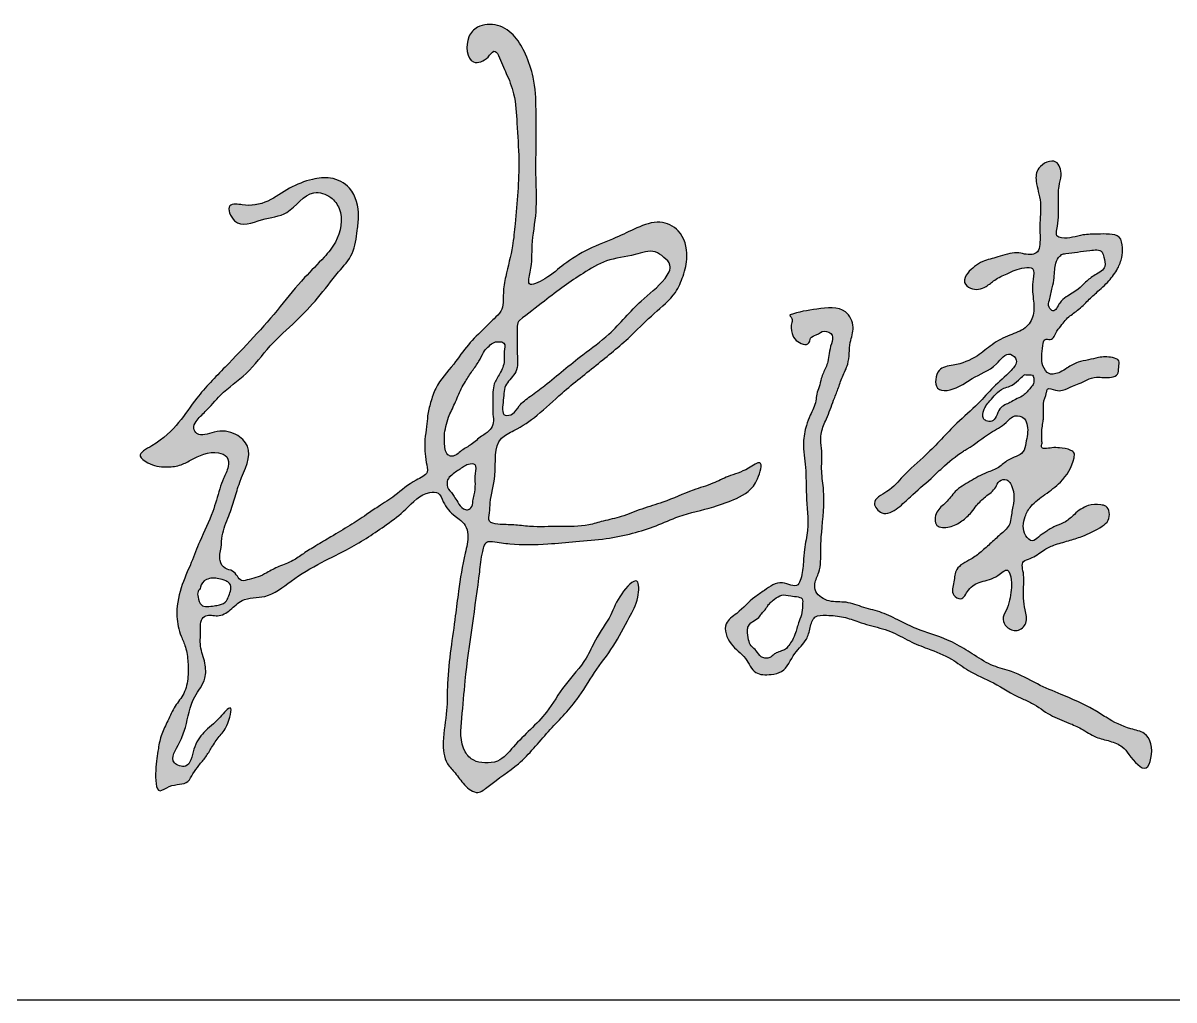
# Model space of a CAD drawing. Extents: x 30064 to 135164, y 17999 to 492668.
# Drawn here: x 110753 to 111712, y 273646 to 274459 of the extents above; entities that cross this region are included whole.
import ezdxf

# ---------------------------------------------------------------- set-up
doc = ezdxf.new("R2010")
doc.units = 0
doc.header["$LTSCALE"] = 1000
doc.header["$MEASUREMENT"] = 0
doc.layers.add('文字和字符', color=7, linetype='Continuous')

msp = doc.modelspace()

# ---------------------------------------------------------------- hatches: boundary and pattern name
at = {"layer": '文字和字符'}
h = msp.add_hatch(color=6, dxfattribs=at)
edge = h.paths.add_edge_path()
edge.add_spline(control_points=[(110935.96, 274307.33), (110936.19, 274307.29), (110961.08, 274308.44), (110973.83, 274322.09), (110992.54, 274328.78), (111010.4, 274331.23), (111029.24, 274321.56), (111033.75, 274301.79), (111031.24, 274283.62), (111029.33, 274266.18), (111013.74, 274249.42), (110999.5, 274229.81), (110980.03, 274209.54), (110958.26, 274190.59), (110941.01, 274166.36), (110919.2, 274152.1), (110907.2, 274136.63), (110898.23, 274128.97), (110894.49, 274121.7), (110899.92, 274113.12), (110914.3, 274120.49), (110929.67, 274118.54), (110947.01, 274102.62), (110934.63, 274081.33), (110929.67, 274062.58), (110924.77, 274047.64), (110918.73, 274034.58), (110918.72, 274021.74), (110915.83, 274012.27), (110920.82, 274004), (110928.17, 274003.41), (110931.57, 273998.6), (110935.31, 273993.37), (110942.28, 273996.1), (110949.26, 273997.24), (110957.37, 274001.66), (110966.58, 274006.81), (110977.69, 274010.3), (110987.17, 274017.51), (110997.88, 274023.96), (111010.86, 274031.71), (111025, 274040.12), (111038.05, 274048.61), (111050.33, 274057.07), (111065.01, 274065.97), (111076.09, 274076.95), (111091.71, 274083.02), (111088.71, 274093.74), (111087.89, 274102.41), (111087.68, 274112.56), (111089.5, 274122.23), (111090.03, 274132.64), (111092.69, 274143.23), (111097.76, 274158.92), (111111.49, 274173.14), (111123.3, 274191.21), (111135.82, 274202.83), (111144.65, 274212), (111153.97, 274219.91), (111152.56, 274233.76), (111155.75, 274251.62), (111161.12, 274270.57), (111164.06, 274303.13), (111167.29, 274337.19), (111164.6, 274373.4), (111163.48, 274397.65), (111157, 274414.23), (111151.97, 274424.59), (111146.81, 274439.55), (111139.65, 274427.69), (111123.52, 274421.96), (111120.96, 274445.62), (111132.6, 274457.51), (111149.44, 274458.69), (111163.82, 274447.94), (111172.65, 274431.92), (111179.67, 274411.47), (111180.6, 274391.19), (111180.46, 274372), (111180.56, 274353.08), (111180.17, 274329.06), (111181.75, 274301.78), (111176.18, 274274.79), (111177.75, 274257.42), (111172.02, 274237.32), (111192.27, 274247.53), (111203.6, 274258.61), (111224.36, 274271.37), (111245.49, 274279.09), (111264.31, 274288.29), (111282.56, 274295.56), (111302.62, 274286.22), (111307.73, 274265.91), (111303.4, 274248.45), (111295.92, 274230.86), (111278.2, 274217.19), (111258.12, 274196.38), (111231.98, 274174.69), (111204.61, 274153.65), (111182.83, 274132.62), (111165.92, 274120.85), (111144, 274111.16), (111148.94, 274083.71), (111142.11, 274063.97), (111142.19, 274051.8), (111139.98, 274042.79), (111151.42, 274040.99), (111161.7, 274041.34), (111179.03, 274038.78), (111199.65, 274040.15), (111220.52, 274039.16), (111237.28, 274044.67), (111252.45, 274047.46), (111268.42, 274054.72), (111289.07, 274060.07), (111308.06, 274069.5), (111326.74, 274074.54), (111341.87, 274082.65), (111353.82, 274085.03), (111370.33, 274097.17), (111364.17, 274071.95), (111349.07, 274063.1), (111325.18, 274054.51), (111302.15, 274049.85), (111280.53, 274039.9), (111260.37, 274033.46), (111237.96, 274028.99), (111214.22, 274027.21), (111187.72, 274024.74), (111163.99, 274024.03), (111148.22, 274026.62), (111138.22, 274027.83), (111134.98, 274015.25), (111131.34, 273979.5), (111122.75, 273930.42), (111119.04, 273881.75), (111116.34, 273856.62), (111127.97, 273844.1), (111138.12, 273842.5), (111151.36, 273843.48), (111166.17, 273862.94), (111188.14, 273880.4), (111203.75, 273908.77), (111221.35, 273926.06), (111230.42, 273947.49), (111243.38, 273964.83), (111248.33, 273981.3), (111266.88, 274001.11), (111265.75, 273976.88), (111256.7, 273962.06), (111245.61, 273939.4), (111228.6, 273918.63), (111213.89, 273892.37), (111190.09, 273869.41), (111168.16, 273841.4), (111146.75, 273828.82), (111131.41, 273815.4), (111119.9, 273824.44), (111114.12, 273834), (111103.84, 273843.86), (111102.28, 273863.48), (111106.9, 273885.14), (111106.23, 273911.25), (111109.43, 273937.44), (111113.06, 273962.92), (111116.25, 273989.54), (111120.05, 274011.98), (111124.65, 274030.14), (111122.05, 274042.28), (111111.49, 274048.79), (111103.73, 274057.23), (111100.38, 274068.51), (111085.07, 274068.38), (111073.59, 274053.97), (111051.87, 274038.02), (111028.62, 274022.63), (111000.61, 274009.5), (110977.56, 273995.83), (110957.82, 273979.08), (110936.62, 273981.13), (110926.54, 273970.03), (110916.26, 273963.54), (110906.6, 273967.32), (110900.78, 273961.38), (110901.71, 273952.03), (110899.92, 273939.92), (110905.41, 273926.78), (110906.17, 273911.05), (110892.97, 273896.04), (110890.16, 273875.87), (110884.24, 273859.37), (110873.38, 273843.15), (110892.92, 273837.08), (110894.44, 273855.82), (110904.17, 273869.66), (110914.75, 273877.09), (110929.34, 273894.93), (110924.13, 273872.88), (110916.71, 273865.17), (110910.6, 273856.13), (110905.77, 273847.73), (110899.8, 273840.95), (110894.92, 273834.35), (110889.95, 273823.61), (110877.58, 273826.3), (110863.6, 273815.02), (110863.61, 273839.69), (110865.56, 273852.38), (110868.27, 273867.1), (110874.33, 273878.22), (110879.33, 273890.12), (110888.53, 273900.56), (110891.08, 273913.86), (110890.91, 273926.88), (110889.43, 273938.5), (110883.85, 273950.37), (110880.04, 273967.07), (110883.98, 273988.47), (110893.31, 274008.32), (110901.15, 274029.88), (110911.37, 274049.47), (110916, 274067.58), (110920.26, 274080.2), (110924.71, 274088.17), (110924.52, 274098.46), (110910.17, 274103.63), (110896.86, 274097.08), (110883.57, 274089.74), (110870.79, 274088.82), (110859.97, 274090.26), (110846.82, 274099.49), (110879.26, 274115.48), (110891.68, 274141.94), (110929.99, 274180.51), (110960.25, 274212.78), (110985.57, 274245.29), (111002.55, 274261.66), (111016.91, 274278.77), (111020.78, 274299.92), (111009.85, 274315.22), (110989.86, 274321.29), (110976.2, 274297.8), (110952.06, 274296.81), (110931.75, 274285.79), (110919.27, 274309.62), (110935.85, 274307.35), (110935.96, 274307.33)], knot_values=[0, 0, 0, 0, 29.830329, 58.917813, 87.403057, 108.106156, 133.178165, 167.21185, 183.493575, 210.674955, 237.313626, 275.867732, 312.375317, 353.761043, 395.875537, 434.582879, 460.669761, 476.274997, 484.417806, 491.620343, 511.676156, 536.924503, 555.692553, 598.362356, 618.348177, 639.189191, 663.45492, 677.063063, 692.317653, 702.959274, 711.943659, 720.14469, 726.927846, 735.80548, 746.57076, 757.657127, 773.391329, 790.76732, 805.441898, 822.594095, 842.866694, 868.323001, 891.127033, 907.573393, 930.634575, 961.258613, 976.688727, 988.002723, 1001.170801, 1014.557807, 1029.617846, 1042.133039, 1057.768168, 1075.005198, 1109.99381, 1138.042246, 1164.89526, 1180.29965, 1191.874738, 1213.241442, 1232.349281, 1268.725268, 1294.322921, 1368.395782, 1410.724556, 1445.044845, 1469.944393, 1480.867815, 1499.328512, 1508.741629, 1526.286567, 1555.649157, 1570.573337, 1593.98259, 1617.984445, 1641.382666, 1669.439815, 1707.291974, 1725.035697, 1749.43332, 1786.029801, 1824.844218, 1863.911625, 1895.042411, 1908.396405, 1926.997455, 1954.733646, 1988.605585, 2022.407336, 2049.221687, 2076.673409, 2100.00089, 2131.565175, 2154.184674, 2175.023051, 2209.537897, 2244.846276, 2295.987218, 2350.394106, 2388.904508, 2420.906973, 2437.842954, 2481.538585, 2513.67034, 2525.068719, 2534.685067, 2544.923321, 2563.314623, 2581.768155, 2615.884833, 2650.046285, 2667.232328, 2688.872495, 2714.057646, 2739.784309, 2777.467879, 2801.534699, 2820.718126, 2846.219989, 2860.698517, 2879.243585, 2912.659008, 2940.608915, 2982.423161, 3010.685784, 3039.178412, 3070.401495, 3105.567192, 3138.040416, 3181.77967, 3202.070017, 3207.318711, 3220.228211, 3244.089956, 3371.102495, 3414.225609, 3453.462193, 3467.26996, 3480.300078, 3495.079726, 3519.973063, 3575.220664, 3613.131208, 3652.775903, 3675.917744, 3710.071084, 3737.577823, 3760.456026, 3779.026476, 3804.406012, 3842.427404, 3879.53793, 3916.903526, 3966.451123, 4017.131972, 4061.072175, 4074.638395, 4092.565028, 4109.947309, 4123.823044, 4149.665691, 4185.989873, 4217.238435, 4257.446297, 4295.790415, 4324.39685, 4369.00823, 4390.680082, 4401.809145, 4417.703641, 4439.204356, 4450.588858, 4460.404255, 4494.065203, 4522.530802, 4573.458554, 4609.521342, 4650.912748, 4685.917862, 4712.736046, 4730.120946, 4746.286022, 4759.95949, 4766.863435, 4776.672561, 4797.16942, 4817.291784, 4834.860476, 4859.323634, 4896.066848, 4914.918931, 4939.065769, 4952.349318, 4974.17708, 4996.946, 5022.500289, 5038.394722, 5059.260572, 5074.696393, 5090.132213, 5102.860644, 5115.363234, 5127.279907, 5137.839505, 5160.110254, 5171.91017, 5195.838718, 5221.384366, 5238.430758, 5255.298426, 5274.238989, 5291.838335, 5311.960699, 5328.55338, 5346.364767, 5359.960569, 5382.934513, 5416.477261, 5448.016954, 5474.30002, 5511.880375, 5539.40652, 5552.058861, 5566.94274, 5578.03298, 5588.729847, 5622.382906, 5636.081831, 5651.985781, 5673.57334, 5685.092373, 5703.046221, 5778.830378, 5827.289368, 5921.873186, 5965.463367, 5998.231583, 6019.778213, 6058.791881, 6074.951846, 6095.085564, 6133.666904, 6164.015928, 6195.290173, 6213.346315, 6227.672688, 6227.672688, 6227.672688, 6227.672688], degree=3, periodic=0)
edge = h.paths.add_edge_path(flags=16)
edge.add_spline(control_points=[(111144.59, 274192.31), (111144.49, 274192.25), (111135.7, 274184.92), (111133.28, 274176.78), (111127.01, 274168.93), (111122.31, 274161.34), (111117, 274152.45), (111113.21, 274142.12), (111107.86, 274132.04), (111105.3, 274122.98), (111104.05, 274115.88), (111104.16, 274109.51), (111104.61, 274104.13), (111106.14, 274099.25), (111112.48, 274097.12), (111118.42, 274103.47), (111127.24, 274107.68), (111134.25, 274114.83), (111142.3, 274118.9), (111145.59, 274126.11), (111144.07, 274134.46), (111144.92, 274145.09), (111144.05, 274157.45), (111150.87, 274167.04), (111154.83, 274176.38), (111153.42, 274184.56), (111155.49, 274192.65), (111149.62, 274194.06), (111144.64, 274192.34), (111144.59, 274192.31)], knot_values=[0, 0, 0, 0, 15.16178, 26.885115, 40.319645, 54.966413, 64.568744, 83.231373, 100.644648, 111.873825, 122.261764, 130.597594, 138.137919, 145.255344, 149.904189, 163.057972, 176.277051, 191.533217, 204.002706, 212.709306, 222.244258, 238.518955, 257.638434, 271.136509, 286.704711, 297.422187, 307.353728, 313.519692, 320.456367, 320.456367, 320.456367, 320.456367], degree=3, periodic=0)
edge = h.paths.add_edge_path(flags=16)
edge.add_spline(control_points=[(111166.68, 274211.18), (111166.91, 274211.35), (111188.35, 274228.08), (111202.88, 274239.14), (111220.52, 274251.01), (111239.35, 274262.73), (111260.1, 274264.11), (111277.54, 274270.94), (111286.8, 274263.99), (111294.54, 274256.57), (111284.85, 274240.17), (111264.53, 274226.4), (111244.83, 274200.87), (111221.14, 274184.2), (111203.47, 274169.85), (111189.2, 274157.97), (111176.64, 274148.62), (111166.57, 274141.56), (111162.62, 274133.17), (111151.05, 274130.25), (111153.8, 274146.34), (111153.66, 274158.35), (111166.22, 274168.07), (111164.66, 274181.47), (111164.76, 274192.69), (111165.26, 274200.89), (111164.28, 274206.6), (111166.64, 274211.14), (111166.68, 274211.18)], knot_values=[0, 0, 0, 0, 36.430419, 65.187197, 91.419752, 121.899033, 155.898168, 179.129599, 191.187594, 202.563458, 218.937757, 256.902618, 310.337733, 348.658026, 377.380118, 405.122206, 425.745844, 443.117225, 454.890005, 463.601594, 481.231921, 499.962837, 517.902498, 538.606138, 551.160941, 565.957672, 570.889886, 577.866804, 577.866804, 577.866804, 577.866804], degree=3, periodic=0)
edge = h.paths.add_edge_path(flags=16)
edge.add_spline(control_points=[(111106.53, 274076.08), (111106.52, 274076.2), (111112.4, 274085.81), (111118.84, 274088.3), (111124.08, 274091.77), (111131.89, 274092.21), (111129.27, 274082.64), (111130.38, 274075.09), (111129.35, 274067.16), (111127.75, 274060.73), (111127.46, 274055.4), (111123.37, 274053.07), (111118.52, 274054.5), (111115.7, 274059.61), (111112.55, 274064.14), (111109.6, 274069), (111105.92, 274071.13), (111106.54, 274076.06), (111106.53, 274076.08)], knot_values=[0, 0, 0, 0, 13.966431, 26.642221, 32.867363, 40.668687, 50.865474, 62.813241, 75.541774, 82.709236, 91.158043, 95.563358, 100.25464, 110.515602, 118.401257, 123.681007, 133.675528, 136.491121, 136.491121, 136.491121, 136.491121], degree=3, periodic=0)
edge = h.paths.add_edge_path(flags=16)
edge.add_spline(control_points=[(110901.1, 273989.15), (110901.11, 273989.23), (110906.64, 273998.74), (110915.1, 273996.43), (110921.5, 273994.91), (110926.21, 273992.31), (110926.91, 273986.77), (110924.64, 273982.36), (110923.09, 273976.72), (110917.65, 273974.29), (110910.74, 273973.43), (110901.25, 273971.6), (110899.22, 273980.34), (110898.2, 273984.86), (110901.1, 273989.1), (110901.1, 273989.15)], knot_values=[0, 0, 0, 0, 11.122688, 25.410392, 33.76565, 39.259742, 46.34399, 54.032835, 60.099225, 69.754386, 75.753906, 90.734986, 100.54138, 106.793197, 112.698594, 112.698594, 112.698594, 112.698594], degree=3, periodic=0)
h = msp.add_hatch(color=6, dxfattribs=at)
edge = h.paths.add_edge_path()
edge.add_spline(control_points=[(111539.8, 274250.6), (111539.91, 274250.73), (111552.44, 274262.29), (111565.51, 274263.32), (111579.68, 274269.57), (111590.7, 274264.73), (111598.97, 274267.94), (111600.55, 274277.75), (111599.12, 274290.99), (111601.36, 274306.03), (111598.69, 274318.32), (111596.2, 274327.61), (111597.04, 274339.98), (111614.59, 274347.6), (111618.77, 274332.29), (111614.98, 274321.95), (111615.44, 274310.03), (111615.67, 274297.83), (111614.69, 274289.1), (111612.84, 274281.22), (111623.26, 274278.28), (111633.54, 274282.94), (111647.23, 274282.86), (111656.97, 274283.35), (111667.49, 274281.74), (111668.75, 274271.77), (111668.55, 274263.04), (111664.51, 274253.34), (111657.31, 274243.37), (111647.78, 274235.05), (111638.69, 274226.61), (111630.94, 274218.67), (111622.59, 274213.8), (111618.21, 274207.26), (111613.34, 274202.39), (111610.85, 274193.85), (111602.92, 274196.63), (111602.19, 274184.96), (111599.8, 274176.37), (111607.16, 274164.76), (111616.42, 274167.6), (111623.55, 274172.1), (111631.06, 274176.9), (111640.24, 274178.06), (111649.69, 274180.81), (111657.88, 274181.2), (111666.9, 274178.42), (111665.08, 274171.97), (111665.82, 274165.72), (111656.83, 274162.52), (111648.44, 274164.89), (111639.26, 274162.06), (111633.17, 274158.41), (111626.07, 274156.45), (111619.79, 274152.69), (111613.02, 274152.3), (111606.25, 274155.86), (111605.07, 274148.51), (111602.46, 274143.51), (111602.94, 274136.16), (111602.99, 274130.87), (111602.48, 274125.38), (111601.31, 274120.41), (111601.66, 274115.48), (111601.45, 274111.42), (111601.86, 274108.48), (111599.91, 274103.39), (111609.98, 274105.55), (111617.01, 274105.11), (111623.82, 274104.39), (111629.09, 274100.95), (111627.25, 274089.76), (111619.42, 274077.38), (111604.56, 274066.44), (111592.95, 274058.41), (111586.12, 274046.34), (111584.8, 274034.62), (111593.43, 274025.84), (111599.17, 274031.53), (111605.12, 274035.43), (111612.48, 274040.42), (111621.78, 274042.91), (111629.39, 274050.88), (111638.83, 274057.97), (111648.52, 274058.09), (111657.83, 274056.56), (111658.87, 274045.08), (111648.57, 274037.3), (111637.17, 274032.02), (111623.37, 274027.43), (111612.36, 274024.82), (111601.62, 274019.54), (111594.78, 274013.31), (111583.36, 274010.94), (111587.3, 273999.18), (111585.92, 273986.6), (111586.39, 273973.06), (111590.54, 273959.3), (111581.21, 273951.19), (111572.22, 273954.91), (111567.92, 273962.63), (111573.77, 273972.64), (111576.01, 273984.1), (111576.46, 273994.58), (111573.86, 274006.8), (111562.77, 273995.98), (111551.79, 273994.45), (111540.2, 273988.96), (111535.72, 273976.99), (111525.28, 273983.23), (111528.89, 273993.43), (111529.17, 274006.08), (111541.72, 274011.47), (111551.17, 274018.53), (111559.51, 274026.17), (111567.57, 274033.47), (111575.19, 274040.08), (111576.03, 274049.63), (111578.08, 274058.32), (111578.46, 274067.92), (111576.19, 274074.65), (111572.23, 274079.68), (111565.37, 274078.05), (111562.88, 274070.05), (111554.56, 274064.97), (111547.75, 274058.09), (111542.38, 274050.38), (111534.95, 274043.65), (111525.79, 274038.67), (111511.55, 274038.09), (111512.84, 274053.03), (111522.39, 274059.2), (111529.4, 274070.13), (111542.07, 274077.4), (111553.89, 274084.38), (111565.96, 274087.9), (111573.68, 274096.8), (111586.28, 274098.66), (111588.65, 274111.6), (111590.75, 274120.75), (111587.46, 274130.52), (111578, 274133.38), (111570.51, 274123.83), (111556.14, 274116.83), (111545.12, 274107.48), (111530.69, 274099.15), (111520.82, 274090.6), (111506.9, 274077.24), (111494.02, 274066.43), (111482.56, 274055.1), (111469.26, 274046.99), (111458.02, 274061.25), (111475.78, 274069.06), (111486.82, 274083.55), (111508.42, 274101.19), (111527.12, 274123.25), (111547.44, 274140.23), (111561.58, 274156.52), (111573, 274165.85), (111582.86, 274177.29), (111572.85, 274186.81), (111561.7, 274169.94), (111545.86, 274165.41), (111532.57, 274154.78), (111511.19, 274148.99), (111513.34, 274172.25), (111531.36, 274173.7), (111546.57, 274179.69), (111560.12, 274191.76), (111573.71, 274199.07), (111587.99, 274203.26), (111595.99, 274215.5), (111594.21, 274230.35), (111593.06, 274241.68), (111596.19, 274255.63), (111583.1, 274255.1), (111573.92, 274250.55), (111562.6, 274245.74), (111554.49, 274237.85), (111544.09, 274235.91), (111534.59, 274241.97), (111539.74, 274250.53), (111539.8, 274250.6)], knot_values=[0, 0, 0, 0, 21.814226, 40.014518, 62.705103, 80.181203, 87.059593, 95.960741, 117.525979, 144.48919, 157.446323, 169.514731, 184.787555, 205.834293, 221.965238, 235.360358, 252.742704, 270.71375, 285.202589, 292.391017, 298.294038, 323.168932, 339.890762, 353.677583, 365.620364, 378.129251, 389.526685, 402.989381, 420.611403, 440.531037, 455.37129, 472.336878, 486.5792, 494.822314, 504.352288, 516.704907, 522.699181, 530.27695, 553.639261, 565.149337, 577.864888, 587.528817, 601.603428, 613.797645, 625.753182, 641.937729, 649.9788, 657.766267, 665.645468, 673.686615, 691.069983, 702.267642, 712.223711, 720.551303, 732.907569, 741.299569, 750.370401, 754.159277, 767.819998, 775.008381, 783.993926, 790.014194, 797.893351, 805.081778, 810.473088, 814.666318, 817.720913, 829.769177, 838.760629, 852.283854, 856.964277, 862.355586, 894.641394, 917.573479, 938.655869, 952.338385, 974.413595, 984.091028, 992.098792, 1002.565424, 1015.429981, 1028.359865, 1041.617731, 1060.692449, 1075.149999, 1081.330321, 1097.650211, 1107.252151, 1133.82575, 1149.932866, 1167.658992, 1180.945792, 1198.851742, 1207.212315, 1222.48382, 1236.906949, 1263.262694, 1278.557776, 1291.815576, 1304.435541, 1313.922398, 1324.654884, 1349.142625, 1361.020488, 1372.838601, 1385.371679, 1406.33795, 1423.525104, 1437.340436, 1446.079862, 1461.351368, 1476.168885, 1496.200813, 1510.803882, 1526.560496, 1542.662576, 1557.114579, 1565.766985, 1581.249459, 1594.824166, 1604.755407, 1610.756543, 1619.414177, 1627.419657, 1643.634371, 1658.03725, 1667.713087, 1682.728431, 1698.677316, 1713.209272, 1728.480822, 1743.495369, 1760.340716, 1781.062409, 1803.083586, 1817.90876, 1831.829559, 1851.204785, 1861.937228, 1882.369986, 1890.726834, 1902.273459, 1915.005119, 1936.427946, 1969.389218, 1974.338724, 2005.754245, 2023.168452, 2055.026844, 2074.268902, 2093.867831, 2107.78631, 2127.599717, 2153.412209, 2189.440129, 2240.453356, 2274.08225, 2299.89394, 2328.106323, 2341.387876, 2350.989816, 2370.530551, 2403.28468, 2421.19063, 2445.869309, 2466.302067, 2483.491087, 2513.600141, 2534.81948, 2557.988589, 2577.732832, 2594.915337, 2613.696208, 2636.660478, 2648.798069, 2658.352665, 2679.53953, 2695.582632, 2708.030864, 2726.091721, 2735.787779, 2747.159611, 2747.159611, 2747.159611, 2747.159611], degree=3, periodic=0)
edge = h.paths.add_edge_path(flags=16)
edge.add_spline(control_points=[(111586.5, 274165.67), (111586.46, 274165.62), (111580.55, 274159.91), (111576.46, 274156.35), (111568.57, 274154.83), (111563.25, 274149.97), (111558.72, 274144.75), (111555.07, 274140.49), (111552.73, 274135.79), (111551.43, 274130.28), (111555.51, 274127.08), (111560.37, 274126.5), (111564.18, 274131.57), (111565.58, 274137.44), (111570.5, 274140.96), (111575.31, 274142.69), (111579.74, 274145.82), (111586.4, 274147.95), (111590.32, 274153.33), (111594.57, 274157.56), (111595.26, 274161.7), (111593.92, 274166.59), (111590.32, 274165.86), (111586.52, 274165.69), (111586.5, 274165.67)], knot_values=[0, 0, 0, 0, 8.439041, 20.62857, 28.097042, 39.877603, 49.765051, 57.178901, 62.854461, 72.258155, 76.58164, 82.950578, 90.312624, 100.188639, 107.6845, 114.090351, 121.535477, 130.11106, 142.317774, 148.462757, 154.387511, 159.526625, 165.895648, 169.459976, 169.459976, 169.459976, 169.459976], degree=3, periodic=0)
edge = h.paths.add_edge_path(flags=16)
edge.add_spline(control_points=[(111616.56, 274264.66), (111616.51, 274264.61), (111612.47, 274258.6), (111612.3, 274253.1), (111611.85, 274245.96), (111610.07, 274237.61), (111608.34, 274229.67), (111606.19, 274222.49), (111612.34, 274216.66), (111615.81, 274226.37), (111622.68, 274231.65), (111631.32, 274235.96), (111638.16, 274243.69), (111645.65, 274249.17), (111655.87, 274254.51), (111653.28, 274262.65), (111651.68, 274270.53), (111636.81, 274269.2), (111626.54, 274266.56), (111618.66, 274266.84), (111616.58, 274264.67), (111616.56, 274264.66)], knot_values=[0, 0, 0, 0, 9.334311, 17.140719, 26.361451, 38.018579, 52.789195, 61.01517, 67.124154, 79.068588, 89.242621, 105.885881, 117.802758, 131.460083, 146.451071, 157.202444, 163.309657, 177.435607, 205.630785, 210.588468, 213.165382, 213.165382, 213.165382, 213.165382], degree=3, periodic=0)
h = msp.add_hatch(color=6, dxfattribs=at)
edge = h.paths.add_edge_path()
edge.add_spline(control_points=[(111392.04, 274215.84), (111392.27, 274215.92), (111417.27, 274221.82), (111436.97, 274223.66), (111446.66, 274205.73), (111440.44, 274191.3), (111441.94, 274176.6), (111435.21, 274164.51), (111432.07, 274154.27), (111427.27, 274142.73), (111423.78, 274132.47), (111418.85, 274121.98), (111416.74, 274112.68), (111419.01, 274099.97), (111417.46, 274085.84), (111421.5, 274063.5), (111418.57, 274041.36), (111417.11, 274018.77), (111417.94, 274003.81), (111412.05, 273993.38), (111413.11, 273982.7), (111424.77, 273976.01), (111439.13, 273977.7), (111453.37, 273971.79), (111468.88, 273968.44), (111482.93, 273961.19), (111500.63, 273952.36), (111517.52, 273948.14), (111533.47, 273940.04), (111545.71, 273932.17), (111560.16, 273923.01), (111579.25, 273919.02), (111596.95, 273908.36), (111620.17, 273898.87), (111639.82, 273890.59), (111657.92, 273878.73), (111671.56, 273871.59), (111691.28, 273868.11), (111694.84, 273851.47), (111687.53, 273832.78), (111675.38, 273847.9), (111668.52, 273857.37), (111657.93, 273861.37), (111645.74, 273863.8), (111635.33, 273871.24), (111622.41, 273876.86), (111607.61, 273882.07), (111595.99, 273891.97), (111578.97, 273898.51), (111562.67, 273909.75), (111541.77, 273917.78), (111525.53, 273930.93), (111508.04, 273937.27), (111490.74, 273944.07), (111475.65, 273953.24), (111460.71, 273956.58), (111447.8, 273960.52), (111436.09, 273964.93), (111424.34, 273965.78), (111411.28, 273966.03), (111408.62, 273955), (111405.89, 273943.83), (111394.07, 273934.22), (111388.83, 273918.64), (111375, 273916.07), (111361.34, 273915.89), (111355.46, 273932.05), (111341.53, 273939.85), (111334.98, 273958.69), (111350.46, 273968.71), (111359.48, 273979.2), (111372.45, 273987.37), (111383.45, 273996.44), (111397.86, 273987.48), (111402.2, 273999.22), (111402.92, 274008.67), (111403.87, 274022.41), (111407.98, 274040.71), (111404.96, 274063.7), (111405.55, 274088.05), (111402.07, 274107.37), (111404.72, 274122.13), (111408.92, 274133.48), (111413.63, 274141.69), (111413.84, 274150.11), (111416.53, 274156.03), (111417.76, 274163.82), (111421.15, 274170.48), (111423.92, 274177.3), (111424.18, 274184.22), (111426.11, 274191.09), (111428.86, 274199.54), (111419.9, 274203.82), (111414.75, 274198.91), (111408.37, 274197.46), (111408.14, 274188.91), (111396.51, 274193.04), (111393.07, 274200.86), (111392.88, 274207.88), (111393.94, 274212.47), (111392, 274215.83), (111392.04, 274215.84)], knot_values=[0, 0, 0, 0, 31.567408, 64.804615, 84.514899, 102.449572, 127.665217, 143.393176, 158.761139, 172.306084, 195.386314, 203.777391, 220.63047, 233.896682, 257.032253, 279.176201, 327.700844, 348.661996, 374.096735, 388.033075, 396.915328, 415.877792, 435.250381, 456.66983, 478.431065, 501.305126, 522.015154, 560.722472, 573.046245, 596.2976, 621.456877, 643.421109, 676.452722, 706.559804, 747.979879, 764.804525, 796.369237, 812.756663, 842.42195, 854.740888, 879.873646, 891.588111, 907.370515, 923.988969, 943.623296, 959.405623, 982.733778, 1008.381509, 1021.700495, 1058.208083, 1090.24983, 1114.093944, 1144.201026, 1166.925646, 1191.573171, 1217.002209, 1229.971469, 1248.063792, 1268.029249, 1281.440462, 1294.753802, 1308.690116, 1329.858381, 1355.865323, 1368.43417, 1386.209945, 1406.30905, 1430.06276, 1453.845898, 1470.989804, 1499.087867, 1512.54167, 1535.266273, 1553.042048, 1560.571233, 1580.172383, 1594.917168, 1617.197884, 1657.975453, 1689.943564, 1718.67234, 1738.776712, 1751.36341, 1769.195262, 1777.025624, 1785.794542, 1795.901638, 1809.568461, 1816.675984, 1826.397683, 1837.686133, 1847.881877, 1857.816128, 1868.115168, 1875.917125, 1881.585263, 1896.597226, 1905.82176, 1918.671785, 1923.218896, 1927.782629, 1927.782629, 1927.782629, 1927.782629], degree=3, periodic=0)
edge = h.paths.add_edge_path(flags=17)
edge.add_spline(control_points=[(111362.29, 273961.43), (111362.23, 273961.39), (111356.56, 273957.74), (111356.47, 273951.77), (111356.89, 273946.06), (111359.13, 273939.72), (111364.39, 273936.49), (111366.64, 273931.37), (111370.87, 273929.93), (111374.67, 273929.88), (111377.55, 273932.32), (111380.75, 273934.88), (111384.47, 273935.83), (111388.5, 273937.31), (111391.01, 273940.98), (111394.37, 273945.2), (111397.03, 273952.17), (111398.97, 273960.04), (111402.48, 273968.09), (111402.12, 273973.99), (111402.89, 273981.45), (111392.82, 273981.12), (111385.15, 273983.67), (111379.48, 273979.44), (111375.41, 273976.4), (111372.86, 273972.88), (111370.76, 273969.46), (111367.88, 273967.26), (111366.63, 273963.79), (111362.35, 273961.47), (111362.29, 273961.43)], knot_values=[0, 0, 0, 0, 9.663903, 14.696519, 25.589324, 33.287033, 41.448102, 50.312117, 54.669885, 59.317586, 65.471876, 69.610934, 76.339168, 81.250991, 86.994431, 94.228062, 103.814692, 117.550507, 128.275999, 139.362893, 142.658643, 157.109971, 167.517587, 177.222957, 183.783609, 188.977779, 195.04957, 200.641099, 203.083872, 211.139425, 211.139425, 211.139425, 211.139425], degree=3, periodic=0)

# ---------------------------------------------------------------- linework, layer by layer
msp.add_line((105180.82, 273645.53), (113180.82, 273645.53))
at = {"layer": '文字和字符', "color": 6}
for points, start_tangent, end_tangent in [([(110935.96, 274307.33), (110957.22, 274310.52), (110975.29, 274321.14), (110994.42, 274328.58), (111009.3, 274329.64), (111025.25, 274321.14), (111032.69, 274297.77), (111031.63, 274286.09), (111027.38, 274266.97), (111016.06, 274251.46), (110998.67, 274229.79), (110980.6, 274210.67), (110959.22, 274189.88), (110939.15, 274167.11), (110917.89, 274149.05), (110905.13, 274135.24), (110897.49, 274126.99), (110895.56, 274121.45), (110898.18, 274116.97), (110912.57, 274118.25), (110930.64, 274116.12), (110940.21, 274106.56), (110933.88, 274076.47), (110929.57, 274062.73), (110924.76, 274048.5), (110919.23, 274031.91), (110918.25, 274022.15), (110917.43, 274011.19), (110921.75, 274004.85), (110927.81, 274002.55), (110931.84, 273998.23), (110935.3, 273994.78), (110941.64, 273995.64), (110949.13, 273997.66), (110956.33, 274001.11), (110966.42, 274006.29), (110977.94, 274011.19), (110986.78, 274016.99), (110997.25, 274023.57), (111009.79, 274031.07), (111025.48, 274040.56), (111039.27, 274049.5), (111049.11, 274056.11), (111062.94, 274065.32), (111080.81, 274078.28), (111089.74, 274084.9), (111089.13, 274093.03), (111088, 274102.46), (111088, 274112.1), (111089.35, 274122.87), (111090.25, 274131.85), (111092.72, 274142.84), (111096.98, 274154.51), (111111.91, 274174.83), (111124.12, 274190.94), (111137.62, 274204.81), (111145.53, 274212.59), (111151.19, 274218.72), (111153.27, 274233.98), (111155.2, 274247.62), (111160.88, 274273.21), (111163.02, 274291.53), (111166.1, 274344.82), (111164.62, 274375.29), (111161.76, 274399.85), (111155.7, 274416.75), (111152.5, 274423.94), (111145.31, 274435.13), (111140.51, 274430.33), (111128.51, 274426.34), (111124.51, 274447.12), (111131.71, 274455.11), (111148.5, 274456.71), (111162.9, 274447.12), (111171.7, 274432.73), (111178.09, 274413.55), (111180.49, 274386.38), (111180.49, 274373.59), (111180.49, 274356.01), (111180.49, 274329.64), (111180.49, 274301.66), (111177.29, 274273.69), (111175.7, 274251.32), (111174.9, 274241.72), (111187.69, 274245.72), (111203.68, 274257.71), (111224.48, 274270.5), (111246.87, 274280.09), (111264.46, 274288.08), (111283.66, 274292.87), (111298.85, 274285.68), (111306.05, 274264.1), (111302.85, 274248.12), (111296.45, 274234.53), (111278.86, 274216.95), (111260.46, 274199.37), (111232.47, 274175.39), (111202.09, 274150.62), (111181.29, 274132.24), (111162.1, 274119.45), (111151.7, 274113.06), (111146.24, 274082.04), (111142.38, 274059.21), (111141.75, 274051.02), (111141.75, 274044.09), (111148.68, 274041.57), (111161.92, 274040.94), (111175.16, 274039.68), (111199.75, 274039.68), (111224.33, 274040.94), (111236.31, 274044.09), (111251.44, 274047.87), (111268.46, 274054.17), (111286.11, 274059.84), (111311.33, 274069.92), (111327.72, 274075.59), (111340.33, 274081.26), (111357.35, 274088.19), (111366.81, 274092.6), (111364.92, 274079.37), (111347.26, 274062.99), (111328.35, 274056.06), (111299.35, 274047.87), (111280.44, 274040.31), (111260.9, 274034.01), (111238.83, 274029.6), (111213.62, 274027.08), (111190.29, 274025.19), (111158.77, 274025.19), (111144.27, 274027.08), (111140.49, 274027.08), (111136.08, 274018.89), (111133.55, 274001.88), (111121.55, 273911.14), (111118.74, 273880.19), (111121.55, 273852.06), (111128.59, 273845.02), (111137.74, 273842.91), (111148.3, 273844.32), (111161.67, 273856.28), (111189.12, 273885.12), (111204.6, 273907.62), (111222.2, 273930.13), (111229.94, 273944.9), (111242.61, 273966.01), (111251.76, 273983.59), (111264.43, 273994.14), (111265.13, 273980.78), (111258.1, 273963.9), (111244.72, 273939.98), (111229.24, 273918.18), (111214.46, 273895.67), (111190.79, 273868.93), (111165.89, 273842.21), (111140.55, 273823.22), (111132.11, 273818.3), (111120.85, 273824.63), (111113.1, 273834.47), (111106.77, 273842.21), (111103.25, 273860.5), (111106.07, 273886.52), (111106.77, 273909.03), (111109.59, 273937.87), (111113.28, 273965.25), (111115.92, 273985.7), (111121.55, 274017.35), (111123.66, 274032.83), (111121.55, 274040.56), (111113.1, 274048.3), (111103.25, 274060.26), (111099.03, 274067.29), (111091.99, 274068), (111072.17, 274054.01), (111056.09, 274041.27), (111025.12, 274021.57), (111001.99, 274009.72), (110976.56, 273994.14), (110954.74, 273981.48), (110935.74, 273977.96), (110925.88, 273970.23), (110915.32, 273965.3), (110905.47, 273965.3), (110901.95, 273961.78), (110901.25, 273954.75), (110901.25, 273939.98), (110904.77, 273925.91), (110904.77, 273913.25), (110896.32, 273897.78), (110888.58, 273872.46), (110883.65, 273859.79), (110879.43, 273842.91), (110888.58, 273840.1), (110895.62, 273854.17), (110904.06, 273868.24), (110917.44, 273880.9), (110925.88, 273888.63), (110923.07, 273873.86), (110916.73, 273864.72), (110910.4, 273855.57), (110905.47, 273847.84), (110899.84, 273840.8), (110894.91, 273833.77), (110890.69, 273827.44), (110875.21, 273823.22), (110867.46, 273819.7), (110863.94, 273836.58), (110866.06, 273854.87), (110868.87, 273866.83), (110873.93, 273877.88), (110880.13, 273890.04), (110887.17, 273900.59), (110890.69, 273914.66), (110890.69, 273926.62), (110888.58, 273939.28), (110885.06, 273948.42), (110881.54, 273964.6), (110885.06, 273988.51), (110893.51, 274009.61), (110900.54, 274027.2), (110911.36, 274052.03), (110917.22, 274070.98), (110920.31, 274079.56), (110924.12, 274089.58), (110923.08, 274097.51), (110916.19, 274100.95), (110892.74, 274094.75), (110883.78, 274090.62), (110872.4, 274089.24), (110857.23, 274092.69), (110851.02, 274098.2), (110860.68, 274106.81), (110898.12, 274146.57), (110921.7, 274172.33), (110967.61, 274222.71), (110987.8, 274246.78), (111004.11, 274263.85), (111013.43, 274276.27), (111016.54, 274304.22), (111009.55, 274313.53), (110995.57, 274317.41), (110973.04, 274301.11), (110952.07, 274294.9), (110929.55, 274294.12), (110925.66, 274306.54), (110935.96, 274307.33)], (0.984905, -0.173097), (0.984905, -0.173097)), ([(111539.8, 274250.6), (111552.33, 274260.09), (111564.85, 274263.98), (111580.84, 274267.43), (111593.36, 274266.14), (111597.85, 274268.24), (111599.84, 274274.34), (111599.84, 274289.88), (111600.28, 274309.31), (111598.58, 274318.49), (111596.82, 274327.01), (111598.98, 274337.8), (111613.23, 274342.98), (111617.55, 274332.19), (111615.83, 274322.69), (111615.39, 274310.17), (111615.39, 274297.22), (111614.1, 274286.86), (111614.1, 274281.68), (111617.99, 274279.95), (111635.76, 274282.26), (111647.79, 274282.97), (111657.73, 274282.97), (111665.94, 274280.38), (111668.53, 274271.75), (111668.1, 274263.55), (111664.64, 274254.48), (111657.3, 274244.12), (111646.93, 274234.19), (111639.11, 274226.89), (111630.08, 274218.65), (111621.99, 274212.33), (111618.29, 274207.69), (111614.1, 274202.25), (111608.48, 274195.34), (111604.16, 274195.34), (111602.44, 274190.16), (111602.44, 274173.32), (111607.62, 274166.85), (111616.69, 274168.14), (111622.74, 274171.6), (111631.69, 274176.37), (111640.26, 274178.3), (111648.66, 274180.23), (111660.32, 274180.23), (111665.5, 274177.64), (111665.5, 274172.03), (111664.64, 274166.42), (111659.46, 274163.83), (111646.93, 274163.83), (111639.15, 274161.67), (111632.7, 274158.53), (111627.06, 274156.49), (111618.85, 274153.03), (111612.8, 274153.03), (111606.32, 274153.9), (111605.46, 274151.31), (111602.87, 274141.81), (111602.87, 274136.63), (111602.87, 274130.15), (111602.44, 274125.84), (111601.57, 274120.23), (111601.57, 274115.05), (111601.57, 274111.16), (111601.57, 274108.14), (111601.14, 274105.98), (111609.78, 274105.12), (111616.26, 274105.12), (111625.76, 274102.96), (111628.35, 274100.8), (111628.35, 274096.91), (111616.97, 274076.62), (111604.12, 274066.23), (111592.5, 274056.44), (111587.6, 274047.89), (111588.22, 274031.99), (111593.72, 274027.71), (111598.62, 274030.77), (111604.72, 274035.2), (111612.69, 274039.94), (111621.25, 274043.61), (111628.6, 274049.72), (111640.22, 274057.06), (111650.62, 274057.67), (111654.9, 274056.44), (111656.74, 274044.83), (111651.84, 274039.94), (111634.71, 274031.38), (111623.7, 274027.71), (111611.47, 274024.04), (111602.9, 274019.76), (111591.89, 274013.03), (111586.38, 274010.59), (111586.38, 273999.58), (111586.38, 273989.19), (111587.6, 273970.24), (111588.22, 273959.23), (111580.87, 273953.12), (111572.31, 273956.17), (111569.25, 273962.29), (111571.7, 273969.62), (111575.98, 273986.74), (111575.98, 273995.3), (111572.92, 274003.25), (111564.97, 273998.97), (111550.9, 273993.47), (111540.5, 273986.74), (111533.77, 273979.41), (111528.26, 273982.46), (111528.26, 273993.47), (111530.71, 274003.86), (111542.33, 274012.42), (111550.9, 274018.54), (111559.4, 274026.06), (111568.03, 274033.82), (111574.76, 274041.77), (111575.98, 274047.89), (111577.82, 274058.89), (111577.82, 274068.67), (111575.37, 274075.4), (111572.31, 274078.46), (111566.19, 274077.23), (111563.13, 274072.34), (111554.57, 274064.39), (111547.23, 274057.06), (111542.94, 274051.55), (111534.99, 274044.22), (111524.59, 274039.33), (111514.19, 274040.55), (111514.19, 274051.55), (111521.53, 274059.5), (111529.48, 274068.67), (111541.72, 274077.23), (111555.79, 274084.57), (111565.58, 274088.85), (111573.53, 274094.96), (111585.77, 274101.69), (111588.22, 274109.03), (111589.44, 274123.7), (111586.99, 274129.2), (111579.04, 274131.65), (111571.7, 274126.15), (111558.85, 274117.59), (111539.27, 274104.14), (111536.21, 274102.3), (111518.47, 274088.24), (111509.29, 274079.68), (111492.16, 274064.39), (111481.76, 274055.22), (111468.3, 274050.94), (111462.18, 274058.89), (111472.58, 274068.67), (111486.04, 274081.51), (111505.01, 274099.24), (111530.71, 274125.53), (111548.45, 274142.04), (111561.3, 274155.49), (111575.98, 274169.56), (111580.26, 274178.12), (111575.37, 274183.01), (111563.74, 274175.06), (111543.55, 274162.83), (111532.54, 274156.11), (111514.8, 274154.88), (111516.02, 274169.56), (111527.65, 274173.84), (111547.84, 274181.78), (111560.07, 274190.96), (111574.76, 274198.9), (111587.6, 274205.02), (111594.33, 274215.41), (111594.41, 274228.95), (111594.2, 274245.49), (111593.82, 274254.23), (111586.98, 274254.99), (111572.53, 274250.05), (111562.26, 274244.73), (111555.04, 274239.41), (111542.11, 274237.9), (111537.17, 274242.83), (111539.8, 274250.6)], (0.662995, 0.748624), (0.662995, 0.748624)), ([(111166.68, 274211.18), (111187.41, 274227.29), (111204, 274239.72), (111219.66, 274250.3), (111239.04, 274260.64), (111262.96, 274265.96), (111279.54, 274268.26), (111286.91, 274263.65), (111291.98, 274257.21), (111287.83, 274246.16), (111268.02, 274227.29), (111241.14, 274199.72), (111219.48, 274182.59), (111203.31, 274169.67), (111187.79, 274157.06), (111175.89, 274148.16), (111166.45, 274139.94), (111160.95, 274133.48), (111154.81, 274132.18), (111153.19, 274144.78), (111155.78, 274158.03), (111163.54, 274168.37), (111164.83, 274183.24), (111164.83, 274192.28), (111164.83, 274202.95), (111164.83, 274206.5), (111166.68, 274211.18)], (0.790786, 0.612093), (0.790786, 0.612093)), ([(111616.56, 274264.66), (111613.28, 274258.79), (111612.28, 274253.25), (111611.75, 274246.63), (111610.22, 274238.37), (111607.78, 274228.01), (111607.49, 274222.09), (111610.75, 274219.12), (111616.38, 274225.64), (111621.71, 274230.67), (111631.78, 274237.18), (111638, 274243.1), (111645.89, 274248.99), (111654, 274256.13), (111653.11, 274263.83), (111651.63, 274267.97), (111641.55, 274269.45), (111621.41, 274266.79), (111617.95, 274265.89), (111616.56, 274264.66)], (-0.774883, -0.632104), (-0.774883, -0.632104)), ([(111392.04, 274215.84), (111414.28, 274220.61), (111438.11, 274218.22), (111444.47, 274205.52), (111442.09, 274192.82), (111439.93, 274174.78), (111435.56, 274164.32), (111431.76, 274153.92), (111428.22, 274144.82), (111422.23, 274129.3), (111419.84, 274123.75), (111417.46, 274111.84), (111418.25, 274102.31), (111418.25, 274085.64), (111419.84, 274069.76), (111418.25, 274034.83), (111417.46, 274019.74), (111415.87, 274001.48), (111412.69, 273991.95), (111413.49, 273985.6), (111424.61, 273977.66), (111438.52, 273976.51), (111453.37, 273972.29), (111468.41, 273967.86), (111483.4, 273960.99), (111496.9, 273954.64), (111523.12, 273945.11), (111531.07, 273941.14), (111545.37, 273932.41), (111561.25, 273923.68), (111576.35, 273918.91), (111597.8, 273908.59), (111617.66, 273899.86), (111644.67, 273887.15), (111655, 273880.8), (111675.66, 273871.28), (111686.78, 273867.31), (111692.34, 273846.66), (111688.37, 273838.72), (111674.07, 273849.84), (111668.51, 273856.19), (111658.18, 273860.95), (111646.71, 273864.39), (111634.34, 273871.28), (111624.02, 273876.04), (111608.61, 273882.76), (111593.03, 273892.71), (111584.29, 273896.68), (111561.25, 273909.38), (111540.6, 273919.71), (111526.3, 273929.23), (111506.44, 273937.97), (111491.34, 273944.32), (111475.45, 273952.26), (111457.9, 273957.52), (111448.96, 273960.25), (111436.53, 273964.17), (111422.23, 273965.75), (111412.69, 273964.17), (111408.72, 273955.43), (111405.54, 273945.91), (111396.01, 273934), (111384.89, 273918.91), (111376.15, 273916.53), (111363.44, 273918.12), (111354.79, 273929.74), (111342.78, 273941.94), (111338.81, 273958.61), (111347.55, 273967.34), (111362.64, 273980.84), (111370.59, 273986.4), (111385.68, 273992.75), (111398.39, 273991.16), (111400.87, 273995.99), (111403, 274009.95), (111403.95, 274020.54), (111406.34, 274036.41), (111405.54, 274065.79), (111404.75, 274088.81), (111403.16, 274109.46), (111405.54, 274123.75), (111408.69, 274132.25), (111413.41, 274144.21), (111414.18, 274149.8), (111416.14, 274155.81), (111417.94, 274162.86), (111421.7, 274171.96), (111423.44, 274176.78), (111424.4, 274183.72), (111426.33, 274191.62), (111426.91, 274198.95), (111420.55, 274202.23), (111413.79, 274199.14), (111408.97, 274196.25), (111407.62, 274192.4), (111397.01, 274194.52), (111393.73, 274200.3), (111393.35, 274209.55), (111393.35, 274212.83), (111392.04, 274215.84)], (0.945021, 0.327011), (0.945021, 0.327011)), ([(111144.59, 274192.31), (111136.86, 274184.59), (111132.85, 274177.15), (111127.41, 274169.14), (111121.69, 274160.27), (111118.25, 274154.27), (111112.82, 274141.97), (111107.66, 274130.52), (111105.38, 274122.76), (111104.23, 274115.36), (111104.23, 274109.36), (111104.85, 274103.96), (111107.09, 274099.34), (111110.24, 274098.2), (111118.54, 274102.78), (111126.56, 274107.93), (111135.14, 274114.79), (111142.3, 274120.23), (111144.88, 274125.95), (111144.59, 274132.81), (111144.59, 274144.54), (111145.73, 274158.27), (111150.31, 274166.85), (111154.03, 274177.44), (111154.03, 274185.16), (111153.75, 274192.31), (111149.45, 274193.46), (111144.59, 274192.31)], (-0.840213, -0.542256), (-0.840213, -0.542256)), ([(111586.5, 274165.67), (111582.11, 274161.46), (111574.97, 274156.34), (111569.85, 274154.7), (111563.08, 274149.58), (111558.32, 274144.27), (111555.03, 274140.07), (111553.2, 274136.41), (111552.83, 274129.64), (111555.21, 274127.63), (111559.79, 274127.26), (111563.45, 274131.11), (111566.56, 274137.51), (111570.8, 274140.85), (111574.99, 274142.78), (111579.65, 274145.44), (111585.22, 274148.11), (111591.45, 274154.33), (111594.19, 274157.81), (111594.92, 274162.01), (111593.64, 274165.49), (111589.07, 274165.85), (111586.5, 274165.67)], (-0.672398, -0.74019), (-0.672398, -0.74019)), ([(111106.53, 274076.08), (111112.5, 274084.19), (111120.1, 274089.25), (111124.12, 274091.26), (111129.73, 274091.03), (111129.99, 274083.68), (111129.99, 274075.07), (111128.97, 274065.96), (111127.96, 274060.89), (111126.19, 274055.07), (111123.4, 274053.55), (111120.1, 274054.31), (111115.34, 274059.96), (111112.23, 274064.72), (111110.06, 274067.84), (111106.42, 274074.06), (111106.53, 274076.08)], (-0.111358, 0.99378), (-0.111358, 0.99378)), ([(110901.1, 273989.15), (110906.11, 273995.4), (110916.38, 273996.16), (110922.14, 273994.4), (110925.4, 273992.15), (110926.4, 273987.14), (110924.65, 273981.89), (110922.89, 273977.88), (110916.88, 273974.38), (110912.62, 273973.63), (110901.86, 273974.38), (110899.1, 273980.89), (110899.1, 273985.39), (110901.1, 273989.15)], (0.091716, 0.995785), (0.091716, 0.995785)), ([(111362.29, 273961.43), (111357.2, 273956.68), (111356.52, 273953.12), (111357.37, 273945.32), (111359.58, 273940.23), (111363.82, 273936.16), (111367.9, 273931.24), (111370.83, 273930.12), (111374.18, 273930.22), (111377.92, 273932.6), (111380.33, 273934.35), (111384.88, 273936.04), (111388.1, 273937.51), (111390.82, 273940.63), (111393.83, 273944.89), (111396.55, 273951.24), (111399.46, 273960.7), (111401.85, 273968.05), (111402.36, 273976.02), (111402.36, 273978.4), (111392.51, 273981.79), (111385.04, 273982.47), (111378.95, 273979.04), (111375.32, 273976), (111373.03, 273973.04), (111370.45, 273969.51), (111367.73, 273966.54), (111366.88, 273965), (111362.29, 273961.43)], (-0.840414, -0.541945), (-0.840414, -0.541945))]:
    msp.add_spline(points, degree=3, dxfattribs=dict(at, start_tangent=start_tangent, end_tangent=end_tangent))

doc.saveas('drawing.dxf')
